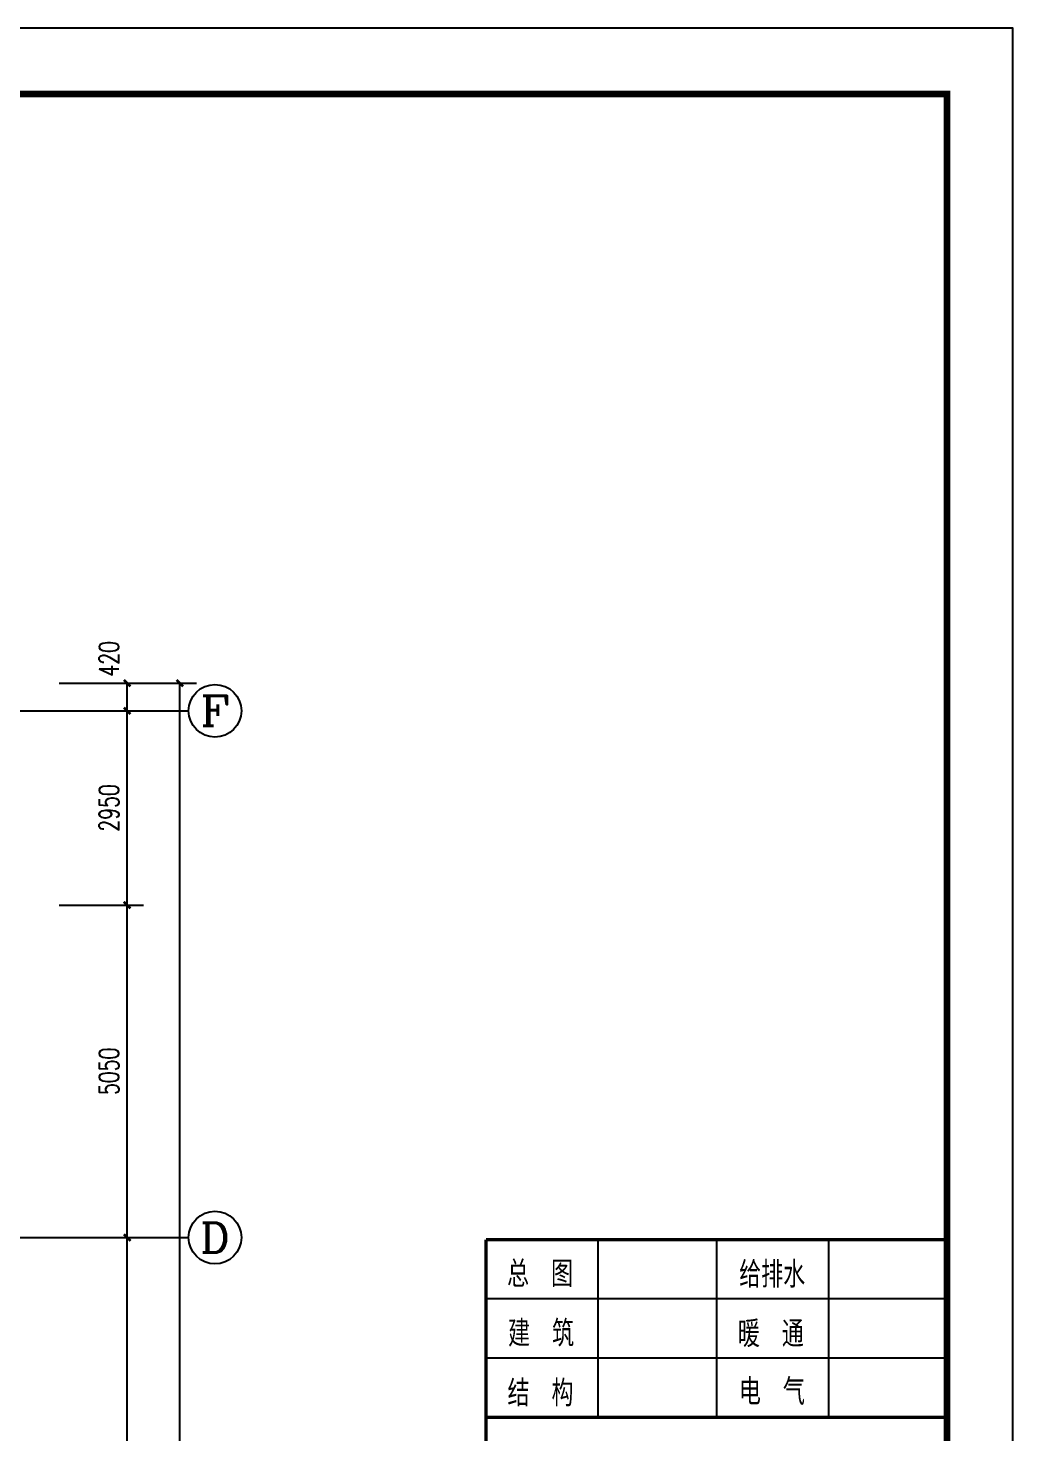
# Model space of a CAD drawing. Extents: x 2297255 to 2381355, y -608375 to -364775.
# Drawn here: x 2366407 to 2381355, y -447510 to -426175 of the extents above; entities that cross this region are included whole.
import ezdxf
from ezdxf.enums import TextEntityAlignment as Align

# ---------------------------------------------------------------- set-up
doc = ezdxf.new("R2010")
doc.units = 0
doc.header["$LTSCALE"] = 1000
doc.header["$MEASUREMENT"] = 0
for name, color, linetype in [('AXIS', 3, 'Continuous'), ('AXIS_TEXT', 7, 'Continuous'), ('PUB_DIM', 3, 'Continuous'), ('TK', 4, 'Continuous')]:
    doc.layers.add(name, color=color, linetype=linetype)
doc.styles.add('_TCH_AXIS', font='COMPLEX', dxfattribs={"bigfont": 'GBCBIG'})
doc.styles.add('_TCH_DIM_T3', font='SIMPLEX', dxfattribs={"width": 0.705882, "bigfont": 'GBCBIG'})
doc.styles.add('COMPLEX', font='COMPLEX')
doc.styles.add('HZTXT1', font='romans.shx', dxfattribs={"width": 0.7, "bigfont": 'GBHZFS.SHX'})
doc.styles.get("Standard").update_dxf_attribs({"font": 'gbenor.shx', "bigfont": 'gbcbig.shx'})
doc.styles.add('黑体', font='simhei.ttf')
doc.dimstyles.new('_TCH_ARCH&&100', dxfattribs={"dimtxt": 297.5, "dimasz": 100, "dimexe": 250, "dimexo": 300, "dimgap": 126.25, "dimtad": 1, "dimdec": 0, "dimzin": 0, "dimdsep": 46, "dimtxsty": '_TCH_DIM_T3', "dimblk": 'ARCHTICK', "dimcen": 0.09, "dimclrt": 7, "dimazin": 2, "dimtfac": 1, "dimtdec": 0, "dimtix": 1, "dimtmove": 2, "dimatfit": 3, "dimfxl": 30, "dimtolj": 1, "dimtzin": 0, "dimarcsym": 0})

# ---------------------------------------------------------------- blocks, each defined once
blk = doc.blocks.new('_ArchTick')
at = {"color": 0, "linetype": 'ByBlock', "const_width": 0.4}
blk.add_lwpolyline([(-0.5, -0.5), (0.5, 0.5)], dxfattribs=at)
blk = doc.blocks.new('*D63')
at = {"layer": 'Defpoints', "color": 0, "transparency": 16777216}
for p in [(17435, 27780), (18767, 27780), (17435, 27360)]:
    blk.add_point(p, dxfattribs=at)
at = {"layer": 'PUB_DIM', "color": 0, "lineweight": -2, "transparency": 16777216}
for p, q in [((17735, 27780), (19017, 27780)), ((18767, 27360), (18767, 27780)), ((17735, 27360), (19017, 27360))]:
    blk.add_line(p, q, dxfattribs=at)
at = {"layer": 'PUB_DIM', "color": 0, "lineweight": -2, "transparency": 16777216, "xscale": 100, "yscale": 100, "zscale": 100}
for p, rotation in [((18767, 27780), 90), ((18767, 27360), 270)]:
    blk.add_blockref('_ArchTick', p, dxfattribs=dict(at, rotation=rotation))
at = {"layer": 'PUB_DIM', "color": 7, "transparency": 16777216, "insert": (18492, 28150), "char_height": 297.5, "attachment_point": 5, "rotation": 90, "style": '_TCH_DIM_T3'}
blk.add_mtext('\\A1;420', dxfattribs=at)
blk = doc.blocks.new('*D64')
at = {"layer": 'Defpoints', "color": 0, "transparency": 16777216}
for p in [(17435, 27360), (18767, 27360), (17435, 24410)]:
    blk.add_point(p, dxfattribs=at)
at = {"layer": 'PUB_DIM', "color": 0, "lineweight": -2, "transparency": 16777216}
for p, q in [((17735, 27360), (19017, 27360)), ((18767, 24410), (18767, 27360)), ((17735, 24410), (19017, 24410))]:
    blk.add_line(p, q, dxfattribs=at)
at = {"layer": 'PUB_DIM', "color": 0, "lineweight": -2, "transparency": 16777216, "xscale": 100, "yscale": 100, "zscale": 100}
for p, rotation in [((18767, 27360), 90), ((18767, 24410), 270)]:
    blk.add_blockref('_ArchTick', p, dxfattribs=dict(at, rotation=rotation))
at = {"layer": 'PUB_DIM', "color": 7, "transparency": 16777216, "insert": (18492, 25885), "char_height": 297.5, "attachment_point": 5, "rotation": 90, "style": '_TCH_DIM_T3'}
blk.add_mtext('\\A1;2950', dxfattribs=at)
blk = doc.blocks.new('*D65')
at = {"layer": 'Defpoints', "color": 0, "transparency": 16777216}
for p in [(17435, 24410), (18767, 24410), (17435, 19360)]:
    blk.add_point(p, dxfattribs=at)
at = {"layer": 'PUB_DIM', "color": 0, "lineweight": -2, "transparency": 16777216}
for p, q in [((17735, 24410), (19017, 24410)), ((18767, 19360), (18767, 24410)), ((17735, 19360), (19017, 19360))]:
    blk.add_line(p, q, dxfattribs=at)
at = {"layer": 'PUB_DIM', "color": 0, "lineweight": -2, "transparency": 16777216, "xscale": 100, "yscale": 100, "zscale": 100}
for p, rotation in [((18767, 24410), 90), ((18767, 19360), 270)]:
    blk.add_blockref('_ArchTick', p, dxfattribs=dict(at, rotation=rotation))
at = {"layer": 'PUB_DIM', "color": 7, "transparency": 16777216, "insert": (18492, 21885), "char_height": 297.5, "attachment_point": 5, "rotation": 90, "style": '_TCH_DIM_T3'}
blk.add_mtext('\\A1;5050', dxfattribs=at)
blk = doc.blocks.new('*D66')
at = {"layer": 'Defpoints', "color": 0, "transparency": 16777216}
for p in [(17435, 19360), (18767, 19360), (17435, 11360)]:
    blk.add_point(p, dxfattribs=at)
at = {"layer": 'PUB_DIM', "color": 0, "lineweight": -2, "transparency": 16777216}
for p, q in [((17735, 19360), (19017, 19360)), ((18767, 11360), (18767, 19360)), ((17735, 11360), (19017, 11360))]:
    blk.add_line(p, q, dxfattribs=at)
at = {"layer": 'PUB_DIM', "color": 0, "lineweight": -2, "transparency": 16777216, "xscale": 100, "yscale": 100, "zscale": 100}
for p, rotation in [((18767, 19360), 90), ((18767, 11360), 270)]:
    blk.add_blockref('_ArchTick', p, dxfattribs=dict(at, rotation=rotation))
at = {"layer": 'PUB_DIM', "color": 7, "transparency": 16777216, "insert": (18492, 15360), "char_height": 297.5, "attachment_point": 5, "rotation": 90, "style": '_TCH_DIM_T3'}
blk.add_mtext('\\A1;8000', dxfattribs=at)
blk = doc.blocks.new('*D70')
at = {"layer": 'Defpoints', "color": 0, "transparency": 16777216}
for p in [(18395, 27780), (19567, 27780), (18395, -3260)]:
    blk.add_point(p, dxfattribs=at)
at = {"layer": 'PUB_DIM', "color": 0, "lineweight": -2, "transparency": 16777216}
for p, q in [((18695, 27780), (19817, 27780)), ((19567, -3260), (19567, 27780)), ((18695, -3260), (19817, -3260))]:
    blk.add_line(p, q, dxfattribs=at)
at = {"layer": 'PUB_DIM', "color": 0, "lineweight": -2, "transparency": 16777216, "xscale": 100, "yscale": 100, "zscale": 100}
for p, rotation in [((19567, 27780), 90), ((19567, -3260), 270)]:
    blk.add_blockref('_ArchTick', p, dxfattribs=dict(at, rotation=rotation))
at = {"layer": 'PUB_DIM', "color": 7, "transparency": 16777216, "insert": (19292, 12260), "char_height": 297.5, "attachment_point": 5, "rotation": 90, "style": '_TCH_DIM_T3'}
blk.add_mtext('\\A1;31040', dxfattribs=at)
blk = doc.blocks.new('*D210')
at = {"layer": 'Defpoints', "color": 0, "transparency": 16777216}
for p in [(17435, 27780), (18767, 27780), (17435, 27360)]:
    blk.add_point(p, dxfattribs=at)
at = {"layer": 'PUB_DIM', "color": 0, "lineweight": -2, "transparency": 16777216}
for p, q in [((17735, 27780), (19017, 27780)), ((18767, 27360), (18767, 27780)), ((17735, 27360), (19017, 27360))]:
    blk.add_line(p, q, dxfattribs=at)
at = {"layer": 'PUB_DIM', "color": 0, "lineweight": -2, "transparency": 16777216, "xscale": 100, "yscale": 100, "zscale": 100}
for p, rotation in [((18767, 27780), 90), ((18767, 27360), 270)]:
    blk.add_blockref('_ArchTick', p, dxfattribs=dict(at, rotation=rotation))
at = {"layer": 'PUB_DIM', "color": 7, "transparency": 16777216, "insert": (18492, 28150), "char_height": 297.5, "attachment_point": 5, "rotation": 90, "style": '_TCH_DIM_T3'}
blk.add_mtext('\\A1;420', dxfattribs=at)
blk = doc.blocks.new('*D211')
at = {"layer": 'Defpoints', "color": 0, "transparency": 16777216}
for p in [(17435, 27360), (18767, 27360), (17435, 24410)]:
    blk.add_point(p, dxfattribs=at)
at = {"layer": 'PUB_DIM', "color": 0, "lineweight": -2, "transparency": 16777216}
for p, q in [((17735, 27360), (19017, 27360)), ((18767, 24410), (18767, 27360)), ((17735, 24410), (19017, 24410))]:
    blk.add_line(p, q, dxfattribs=at)
at = {"layer": 'PUB_DIM', "color": 0, "lineweight": -2, "transparency": 16777216, "xscale": 100, "yscale": 100, "zscale": 100}
for p, rotation in [((18767, 27360), 90), ((18767, 24410), 270)]:
    blk.add_blockref('_ArchTick', p, dxfattribs=dict(at, rotation=rotation))
at = {"layer": 'PUB_DIM', "color": 7, "transparency": 16777216, "insert": (18492, 25885), "char_height": 297.5, "attachment_point": 5, "rotation": 90, "style": '_TCH_DIM_T3'}
blk.add_mtext('\\A1;2950', dxfattribs=at)
blk = doc.blocks.new('*D212')
at = {"layer": 'Defpoints', "color": 0, "transparency": 16777216}
for p in [(17435, 24410), (18767, 24410), (17435, 19360)]:
    blk.add_point(p, dxfattribs=at)
at = {"layer": 'PUB_DIM', "color": 0, "lineweight": -2, "transparency": 16777216}
for p, q in [((17735, 24410), (19017, 24410)), ((18767, 19360), (18767, 24410)), ((17735, 19360), (19017, 19360))]:
    blk.add_line(p, q, dxfattribs=at)
at = {"layer": 'PUB_DIM', "color": 0, "lineweight": -2, "transparency": 16777216, "xscale": 100, "yscale": 100, "zscale": 100}
for p, rotation in [((18767, 24410), 90), ((18767, 19360), 270)]:
    blk.add_blockref('_ArchTick', p, dxfattribs=dict(at, rotation=rotation))
at = {"layer": 'PUB_DIM', "color": 7, "transparency": 16777216, "insert": (18492, 21885), "char_height": 297.5, "attachment_point": 5, "rotation": 90, "style": '_TCH_DIM_T3'}
blk.add_mtext('\\A1;5050', dxfattribs=at)
blk = doc.blocks.new('*D213')
at = {"layer": 'Defpoints', "color": 0, "transparency": 16777216}
for p in [(17435, 19360), (18767, 19360), (17435, 11360)]:
    blk.add_point(p, dxfattribs=at)
at = {"layer": 'PUB_DIM', "color": 0, "lineweight": -2, "transparency": 16777216}
for p, q in [((17735, 19360), (19017, 19360)), ((18767, 11360), (18767, 19360)), ((17735, 11360), (19017, 11360))]:
    blk.add_line(p, q, dxfattribs=at)
at = {"layer": 'PUB_DIM', "color": 0, "lineweight": -2, "transparency": 16777216, "xscale": 100, "yscale": 100, "zscale": 100}
for p, rotation in [((18767, 19360), 90), ((18767, 11360), 270)]:
    blk.add_blockref('_ArchTick', p, dxfattribs=dict(at, rotation=rotation))
at = {"layer": 'PUB_DIM', "color": 7, "transparency": 16777216, "insert": (18492, 15360), "char_height": 297.5, "attachment_point": 5, "rotation": 90, "style": '_TCH_DIM_T3'}
blk.add_mtext('\\A1;8000', dxfattribs=at)
blk = doc.blocks.new('*D217')
at = {"layer": 'Defpoints', "color": 0, "transparency": 16777216}
for p in [(18395, 27780), (19567, 27780), (18395, -3260)]:
    blk.add_point(p, dxfattribs=at)
at = {"layer": 'PUB_DIM', "color": 0, "lineweight": -2, "transparency": 16777216}
for p, q in [((18695, 27780), (19817, 27780)), ((19567, -3260), (19567, 27780)), ((18695, -3260), (19817, -3260))]:
    blk.add_line(p, q, dxfattribs=at)
at = {"layer": 'PUB_DIM', "color": 0, "lineweight": -2, "transparency": 16777216, "xscale": 100, "yscale": 100, "zscale": 100}
for p, rotation in [((19567, 27780), 90), ((19567, -3260), 270)]:
    blk.add_blockref('_ArchTick', p, dxfattribs=dict(at, rotation=rotation))
at = {"layer": 'PUB_DIM', "color": 7, "transparency": 16777216, "insert": (19292, 12260), "char_height": 297.5, "attachment_point": 5, "rotation": 90, "style": '_TCH_DIM_T3'}
blk.add_mtext('\\A1;31040', dxfattribs=at)
blk = doc.blocks.new('*D357')
at = {"layer": 'Defpoints', "color": 0, "transparency": 16777216}
for p in [(17435, 27780), (18767, 27780), (17435, 27360)]:
    blk.add_point(p, dxfattribs=at)
at = {"layer": 'PUB_DIM', "color": 0, "lineweight": -2, "transparency": 16777216}
for p, q in [((17735, 27780), (19017, 27780)), ((18767, 27360), (18767, 27780)), ((17735, 27360), (19017, 27360))]:
    blk.add_line(p, q, dxfattribs=at)
at = {"layer": 'PUB_DIM', "color": 0, "lineweight": -2, "transparency": 16777216, "xscale": 100, "yscale": 100, "zscale": 100}
for p, rotation in [((18767, 27780), 90), ((18767, 27360), 270)]:
    blk.add_blockref('_ArchTick', p, dxfattribs=dict(at, rotation=rotation))
at = {"layer": 'PUB_DIM', "color": 7, "transparency": 16777216, "insert": (18492, 28150), "char_height": 297.5, "attachment_point": 5, "rotation": 90, "style": '_TCH_DIM_T3'}
blk.add_mtext('\\A1;420', dxfattribs=at)
blk = doc.blocks.new('*D358')
at = {"layer": 'Defpoints', "color": 0, "transparency": 16777216}
for p in [(17435, 27360), (18767, 27360), (17435, 24410)]:
    blk.add_point(p, dxfattribs=at)
at = {"layer": 'PUB_DIM', "color": 0, "lineweight": -2, "transparency": 16777216}
for p, q in [((17735, 27360), (19017, 27360)), ((18767, 24410), (18767, 27360)), ((17735, 24410), (19017, 24410))]:
    blk.add_line(p, q, dxfattribs=at)
at = {"layer": 'PUB_DIM', "color": 0, "lineweight": -2, "transparency": 16777216, "xscale": 100, "yscale": 100, "zscale": 100}
for p, rotation in [((18767, 27360), 90), ((18767, 24410), 270)]:
    blk.add_blockref('_ArchTick', p, dxfattribs=dict(at, rotation=rotation))
at = {"layer": 'PUB_DIM', "color": 7, "transparency": 16777216, "insert": (18492, 25885), "char_height": 297.5, "attachment_point": 5, "rotation": 90, "style": '_TCH_DIM_T3'}
blk.add_mtext('\\A1;2950', dxfattribs=at)
blk = doc.blocks.new('*D359')
at = {"layer": 'Defpoints', "color": 0, "transparency": 16777216}
for p in [(17435, 24410), (18767, 24410), (17435, 19360)]:
    blk.add_point(p, dxfattribs=at)
at = {"layer": 'PUB_DIM', "color": 0, "lineweight": -2, "transparency": 16777216}
for p, q in [((17735, 24410), (19017, 24410)), ((18767, 19360), (18767, 24410)), ((17735, 19360), (19017, 19360))]:
    blk.add_line(p, q, dxfattribs=at)
at = {"layer": 'PUB_DIM', "color": 0, "lineweight": -2, "transparency": 16777216, "xscale": 100, "yscale": 100, "zscale": 100}
for p, rotation in [((18767, 24410), 90), ((18767, 19360), 270)]:
    blk.add_blockref('_ArchTick', p, dxfattribs=dict(at, rotation=rotation))
at = {"layer": 'PUB_DIM', "color": 7, "transparency": 16777216, "insert": (18492, 21885), "char_height": 297.5, "attachment_point": 5, "rotation": 90, "style": '_TCH_DIM_T3'}
blk.add_mtext('\\A1;5050', dxfattribs=at)
blk = doc.blocks.new('*D360')
at = {"layer": 'Defpoints', "color": 0, "transparency": 16777216}
for p in [(17435, 19360), (18767, 19360), (17435, 11360)]:
    blk.add_point(p, dxfattribs=at)
at = {"layer": 'PUB_DIM', "color": 0, "lineweight": -2, "transparency": 16777216}
for p, q in [((17735, 19360), (19017, 19360)), ((18767, 11360), (18767, 19360)), ((17735, 11360), (19017, 11360))]:
    blk.add_line(p, q, dxfattribs=at)
at = {"layer": 'PUB_DIM', "color": 0, "lineweight": -2, "transparency": 16777216, "xscale": 100, "yscale": 100, "zscale": 100}
for p, rotation in [((18767, 19360), 90), ((18767, 11360), 270)]:
    blk.add_blockref('_ArchTick', p, dxfattribs=dict(at, rotation=rotation))
at = {"layer": 'PUB_DIM', "color": 7, "transparency": 16777216, "insert": (18492, 15360), "char_height": 297.5, "attachment_point": 5, "rotation": 90, "style": '_TCH_DIM_T3'}
blk.add_mtext('\\A1;8000', dxfattribs=at)
blk = doc.blocks.new('*D364')
at = {"layer": 'Defpoints', "color": 0, "transparency": 16777216}
for p in [(18395, 27780), (19567, 27780), (18395, -3260)]:
    blk.add_point(p, dxfattribs=at)
at = {"layer": 'PUB_DIM', "color": 0, "lineweight": -2, "transparency": 16777216}
for p, q in [((18695, 27780), (19817, 27780)), ((19567, -3260), (19567, 27780)), ((18695, -3260), (19817, -3260))]:
    blk.add_line(p, q, dxfattribs=at)
at = {"layer": 'PUB_DIM', "color": 0, "lineweight": -2, "transparency": 16777216, "xscale": 100, "yscale": 100, "zscale": 100}
for p, rotation in [((19567, 27780), 90), ((19567, -3260), 270)]:
    blk.add_blockref('_ArchTick', p, dxfattribs=dict(at, rotation=rotation))
at = {"layer": 'PUB_DIM', "color": 7, "transparency": 16777216, "insert": (19292, 12260), "char_height": 297.5, "attachment_point": 5, "rotation": 90, "style": '_TCH_DIM_T3'}
blk.add_mtext('\\A1;31040', dxfattribs=at)
blk = doc.blocks.new('*D465')
at = {"layer": 'Defpoints', "color": 0, "transparency": 16777216}
for p in [(17435, 27780), (18767, 27780), (17435, 27360)]:
    blk.add_point(p, dxfattribs=at)
at = {"layer": 'PUB_DIM', "color": 0, "lineweight": -2, "transparency": 16777216}
for p, q in [((17735, 27780), (19017, 27780)), ((18767, 27360), (18767, 27780)), ((17735, 27360), (19017, 27360))]:
    blk.add_line(p, q, dxfattribs=at)
at = {"layer": 'PUB_DIM', "color": 0, "lineweight": -2, "transparency": 16777216, "xscale": 100, "yscale": 100, "zscale": 100}
for p, rotation in [((18767, 27780), 90), ((18767, 27360), 270)]:
    blk.add_blockref('_ArchTick', p, dxfattribs=dict(at, rotation=rotation))
at = {"layer": 'PUB_DIM', "color": 7, "transparency": 16777216, "insert": (18492, 28150), "char_height": 297.5, "attachment_point": 5, "rotation": 90, "style": '_TCH_DIM_T3'}
blk.add_mtext('\\A1;420', dxfattribs=at)
blk = doc.blocks.new('*D466')
at = {"layer": 'Defpoints', "color": 0, "transparency": 16777216}
for p in [(17435, 27360), (18767, 27360), (17435, 24410)]:
    blk.add_point(p, dxfattribs=at)
at = {"layer": 'PUB_DIM', "color": 0, "lineweight": -2, "transparency": 16777216}
for p, q in [((17735, 27360), (19017, 27360)), ((18767, 24410), (18767, 27360)), ((17735, 24410), (19017, 24410))]:
    blk.add_line(p, q, dxfattribs=at)
at = {"layer": 'PUB_DIM', "color": 0, "lineweight": -2, "transparency": 16777216, "xscale": 100, "yscale": 100, "zscale": 100}
for p, rotation in [((18767, 27360), 90), ((18767, 24410), 270)]:
    blk.add_blockref('_ArchTick', p, dxfattribs=dict(at, rotation=rotation))
at = {"layer": 'PUB_DIM', "color": 7, "transparency": 16777216, "insert": (18492, 25885), "char_height": 297.5, "attachment_point": 5, "rotation": 90, "style": '_TCH_DIM_T3'}
blk.add_mtext('\\A1;2950', dxfattribs=at)
blk = doc.blocks.new('*D467')
at = {"layer": 'Defpoints', "color": 0, "transparency": 16777216}
for p in [(17435, 24410), (18767, 24410), (17435, 19360)]:
    blk.add_point(p, dxfattribs=at)
at = {"layer": 'PUB_DIM', "color": 0, "lineweight": -2, "transparency": 16777216}
for p, q in [((17735, 24410), (19017, 24410)), ((18767, 19360), (18767, 24410)), ((17735, 19360), (19017, 19360))]:
    blk.add_line(p, q, dxfattribs=at)
at = {"layer": 'PUB_DIM', "color": 0, "lineweight": -2, "transparency": 16777216, "xscale": 100, "yscale": 100, "zscale": 100}
for p, rotation in [((18767, 24410), 90), ((18767, 19360), 270)]:
    blk.add_blockref('_ArchTick', p, dxfattribs=dict(at, rotation=rotation))
at = {"layer": 'PUB_DIM', "color": 7, "transparency": 16777216, "insert": (18492, 21885), "char_height": 297.5, "attachment_point": 5, "rotation": 90, "style": '_TCH_DIM_T3'}
blk.add_mtext('\\A1;5050', dxfattribs=at)
blk = doc.blocks.new('*D468')
at = {"layer": 'Defpoints', "color": 0, "transparency": 16777216}
for p in [(17435, 19360), (18767, 19360), (17435, 11360)]:
    blk.add_point(p, dxfattribs=at)
at = {"layer": 'PUB_DIM', "color": 0, "lineweight": -2, "transparency": 16777216}
for p, q in [((17735, 19360), (19017, 19360)), ((18767, 11360), (18767, 19360)), ((17735, 11360), (19017, 11360))]:
    blk.add_line(p, q, dxfattribs=at)
at = {"layer": 'PUB_DIM', "color": 0, "lineweight": -2, "transparency": 16777216, "xscale": 100, "yscale": 100, "zscale": 100}
for p, rotation in [((18767, 19360), 90), ((18767, 11360), 270)]:
    blk.add_blockref('_ArchTick', p, dxfattribs=dict(at, rotation=rotation))
at = {"layer": 'PUB_DIM', "color": 7, "transparency": 16777216, "insert": (18492, 15360), "char_height": 297.5, "attachment_point": 5, "rotation": 90, "style": '_TCH_DIM_T3'}
blk.add_mtext('\\A1;8000', dxfattribs=at)
blk = doc.blocks.new('*D472')
at = {"layer": 'Defpoints', "color": 0, "transparency": 16777216}
for p in [(18395, 27780), (19567, 27780), (18395, -3260)]:
    blk.add_point(p, dxfattribs=at)
at = {"layer": 'PUB_DIM', "color": 0, "lineweight": -2, "transparency": 16777216}
for p, q in [((18695, 27780), (19817, 27780)), ((19567, -3260), (19567, 27780)), ((18695, -3260), (19817, -3260))]:
    blk.add_line(p, q, dxfattribs=at)
at = {"layer": 'PUB_DIM', "color": 0, "lineweight": -2, "transparency": 16777216, "xscale": 100, "yscale": 100, "zscale": 100}
for p, rotation in [((19567, 27780), 90), ((19567, -3260), 270)]:
    blk.add_blockref('_ArchTick', p, dxfattribs=dict(at, rotation=rotation))
at = {"layer": 'PUB_DIM', "color": 7, "transparency": 16777216, "insert": (19292, 12260), "char_height": 297.5, "attachment_point": 5, "rotation": 90, "style": '_TCH_DIM_T3'}
blk.add_mtext('\\A1;31040', dxfattribs=at)
blk = doc.blocks.new('_AXISO')
blk.add_circle((0, 0), 0.5)
at = {"layer": 'AXIS_TEXT', "style": 'COMPLEX', "width": 1.041667}
blk.add_attdef('A', text='', height=0.56, dxfattribs=at).set_placement((-0.25, -0.28), (0.25, -0.28), align=Align.FIT)
blk = doc.blocks.new('*U579')
at = {"color": 3}
blk.add_lwpolyline([(-84100, 0), (0, 0), (0, 59400), (-84100, 59400)], close=True, dxfattribs=at)
at = {"color": 3, "const_width": 100}
blk.add_lwpolyline([(-81600, 1000), (-1000, 1000), (-1000, 58400), (-81600, 58400)], close=True, dxfattribs=at)
at = {"layer": 'TK', "color": 2}
for p, q in [((-6300, 41000), (-6300, 38300)), ((-4500, 41000), (-4500, 38300)), ((-2800, 41000), (-2800, 38300)), ((-1000, 40100), (-8000, 40100)), ((-1000, 39200), (-8000, 39200)), ((-1000, 38300), (-8000, 38300))]:
    blk.add_line(p, q, dxfattribs=at)
at = {"layer": 'TK', "color": 2, "const_width": 50, "flags": 128}
for points in [[(-8000, 41000), (-8000, 1000)], [(-1000, 38300), (-8000, 38300)]]:
    blk.add_lwpolyline(points, dxfattribs=at)
at = {"layer": 'TK', "color": 3, "const_width": 50, "flags": 128}
blk.add_lwpolyline([(-1000, 41000), (-8000, 41000)], dxfattribs=at)
at = {"layer": 'TK', "color": 2, "ltscale": 0.6, "style": '黑体', "width": 0.7}
for s, p in [('总  图', (-7678, 40318)), ('给排水', (-4155, 40309)), ('建  筑', (-7663, 39414)), ('暖  通', (-4175, 39407)), ('结  构', (-7671, 38507)), ('电  气', (-4159, 38529))]:
    blk.add_text(s, height=350, dxfattribs=at).set_placement(p)
at = {"layer": 'TK', "color": 4, "style": 'HZTXT1'}
for tag, height, width, p in [('项目负责1', 400, 0.6, (-4500, 19196)), ('项目负责2', 400, 0.6, (-4500, 18296)), ('专责', 400, 0.6, (-4500, 17396)), ('审定', 400, 0.6, (-4500, 16496)), ('审核', 400, 0.6, (-4500, 15596)), ('校对', 400, 0.6, (-4500, 14696)), ('设计', 400, 0.6, (-4500, 13796)), ('绘图', 400, 0.6, (-4500, 12896)), ('建设单位', 450, 0.6, (-4500, 11050)), ('工号', 400, 0.5, (-5501, 3507)), ('版次', 400, 0.7, (-2138, 3498)), ('阶段', 400, 0.7, (-2138, 2498)), ('比例', 400, 0.7, (-5491, 1513)), ('日期', 400, 0.7, (-2138, 1498))]:
    blk.add_attdef(tag, text='', height=height, dxfattribs=dict(at, width=width)).set_placement(p, align=Align.MIDDLE)
at = {"layer": 'TK', "color": 1, "lineweight": -3, "style": 'HZTXT1', "width": 0.6}
blk.add_attdef('工程名称', text='', height=450, dxfattribs=at).set_placement((-4500, 9050), align=Align.MIDDLE)
at = {"layer": 'TK', "color": 4, "lineweight": -3, "style": 'HZTXT1', "width": 0.6}
blk.add_attdef('子项名称', text='', height=450, dxfattribs=at).set_placement((-4500, 7050), align=Align.MIDDLE)
at = {"layer": 'TK', "color": 1, "lineweight": -3, "width": 0.6, "flags": 104}
blk.add_attdef('图名', text='', height=400, dxfattribs=at).set_placement((-4558, 4958), align=Align.MIDDLE_CENTER)
at = {"layer": 'TK', "color": 1, "style": 'HZTXT1', "width": 0.7}
blk.add_attdef('图号', text='', height=400, dxfattribs=at).set_placement((-5491, 2513), align=Align.MIDDLE)
blk = doc.blocks.new('A$C5D18424C')
at = {"layer": 'AXIS'}
for p, q in [((15700, 27360), (19700, 27360)), ((15700, 19360), (19700, 19360))]:
    blk.add_line(p, q, dxfattribs=at)
ref = blk.add_blockref('_AXISO', (20100, 27360), dxfattribs=dict(at, xscale=800, yscale=800, zscale=800))
ref.add_attrib('A', 'F', dxfattribs={"layer": 'AXIS_TEXT', "height": 452.5, "style": '_TCH_AXIS', "width": 1.3125}).set_placement((19873.7, 27133.8), (20326.3, 27133.8), align=Align.FIT)
ref = blk.add_blockref('_AXISO', (20100, 19360), dxfattribs=dict(at, xscale=800, yscale=800, zscale=800))
ref.add_attrib('A', 'D', dxfattribs={"layer": 'AXIS_TEXT', "height": 452.5, "style": '_TCH_AXIS', "width": 1.235294}).set_placement((19873.7, 19133.8), (20326.3, 19133.8), align=Align.FIT)
at = {"layer": 'PUB_DIM'}
for picture in ['*D63', '*D210', '*D357', '*D465']:
    dim = blk.add_linear_dim(base=(18767.4, 27780), p1=(17435.2, 27360), p2=(17435.2, 27780), angle=90, dimstyle='_TCH_ARCH&&100', dxfattribs=at)
    dim.commit()
    dim.dimension.update_dxf_attribs({"geometry": picture, "text_midpoint": (18492.4, 28150), "dimtype": 129})
for p1, p2, distance, picture, middle in [((18394.6, -3260), (18394.6, 27780), -1172.6, '*D70', (19292.2, 12260)), ((18394.6, -3260), (18394.6, 27780), -1172.6, '*D217', (19292.2, 12260)), ((18394.6, -3260), (18394.6, 27780), -1172.6, '*D364', (19292.2, 12260)), ((18394.6, -3260), (18394.6, 27780), -1172.6, '*D472', (19292.2, 12260)), ((17435.2, 24410), (17435.2, 27360), -1332.2, '*D64', (18492.4, 25885)), ((17435.2, 24410), (17435.2, 27360), -1332.2, '*D211', (18492.4, 25885)), ((17435.2, 24410), (17435.2, 27360), -1332.2, '*D358', (18492.4, 25885)), ((17435.2, 24410), (17435.2, 27360), -1332.2, '*D466', (18492.4, 25885)), ((17435.2, 19360), (17435.2, 24410), -1332.2, '*D65', (18492.4, 21885)), ((17435.2, 19360), (17435.2, 24410), -1332.2, '*D212', (18492.4, 21885)), ((17435.2, 19360), (17435.2, 24410), -1332.2, '*D359', (18492.4, 21885)), ((17435.2, 19360), (17435.2, 24410), -1332.2, '*D467', (18492.4, 21885)), ((17435.2, 11360), (17435.2, 19360), -1332.2, '*D66', (18492.4, 15360)), ((17435.2, 11360), (17435.2, 19360), -1332.2, '*D213', (18492.4, 15360)), ((17435.2, 11360), (17435.2, 19360), -1332.2, '*D360', (18492.4, 15360)), ((17435.2, 11360), (17435.2, 19360), -1332.2, '*D468', (18492.4, 15360))]:
    dim = blk.add_aligned_dim(p1=p1, p2=p2, distance=distance, dimstyle='_TCH_ARCH&&100', dxfattribs=at)
    dim.commit()
    dim.dimension.update_dxf_attribs({"geometry": picture, "text_midpoint": middle})

msp = doc.modelspace()

# ---------------------------------------------------------------- block references
for name, p in [('*U579', (2381355.1, -485574.9)), ('A$C5D18424C', (2349143.7, -463903.3))]:
    msp.add_blockref(name, p)

doc.saveas('drawing.dxf')
